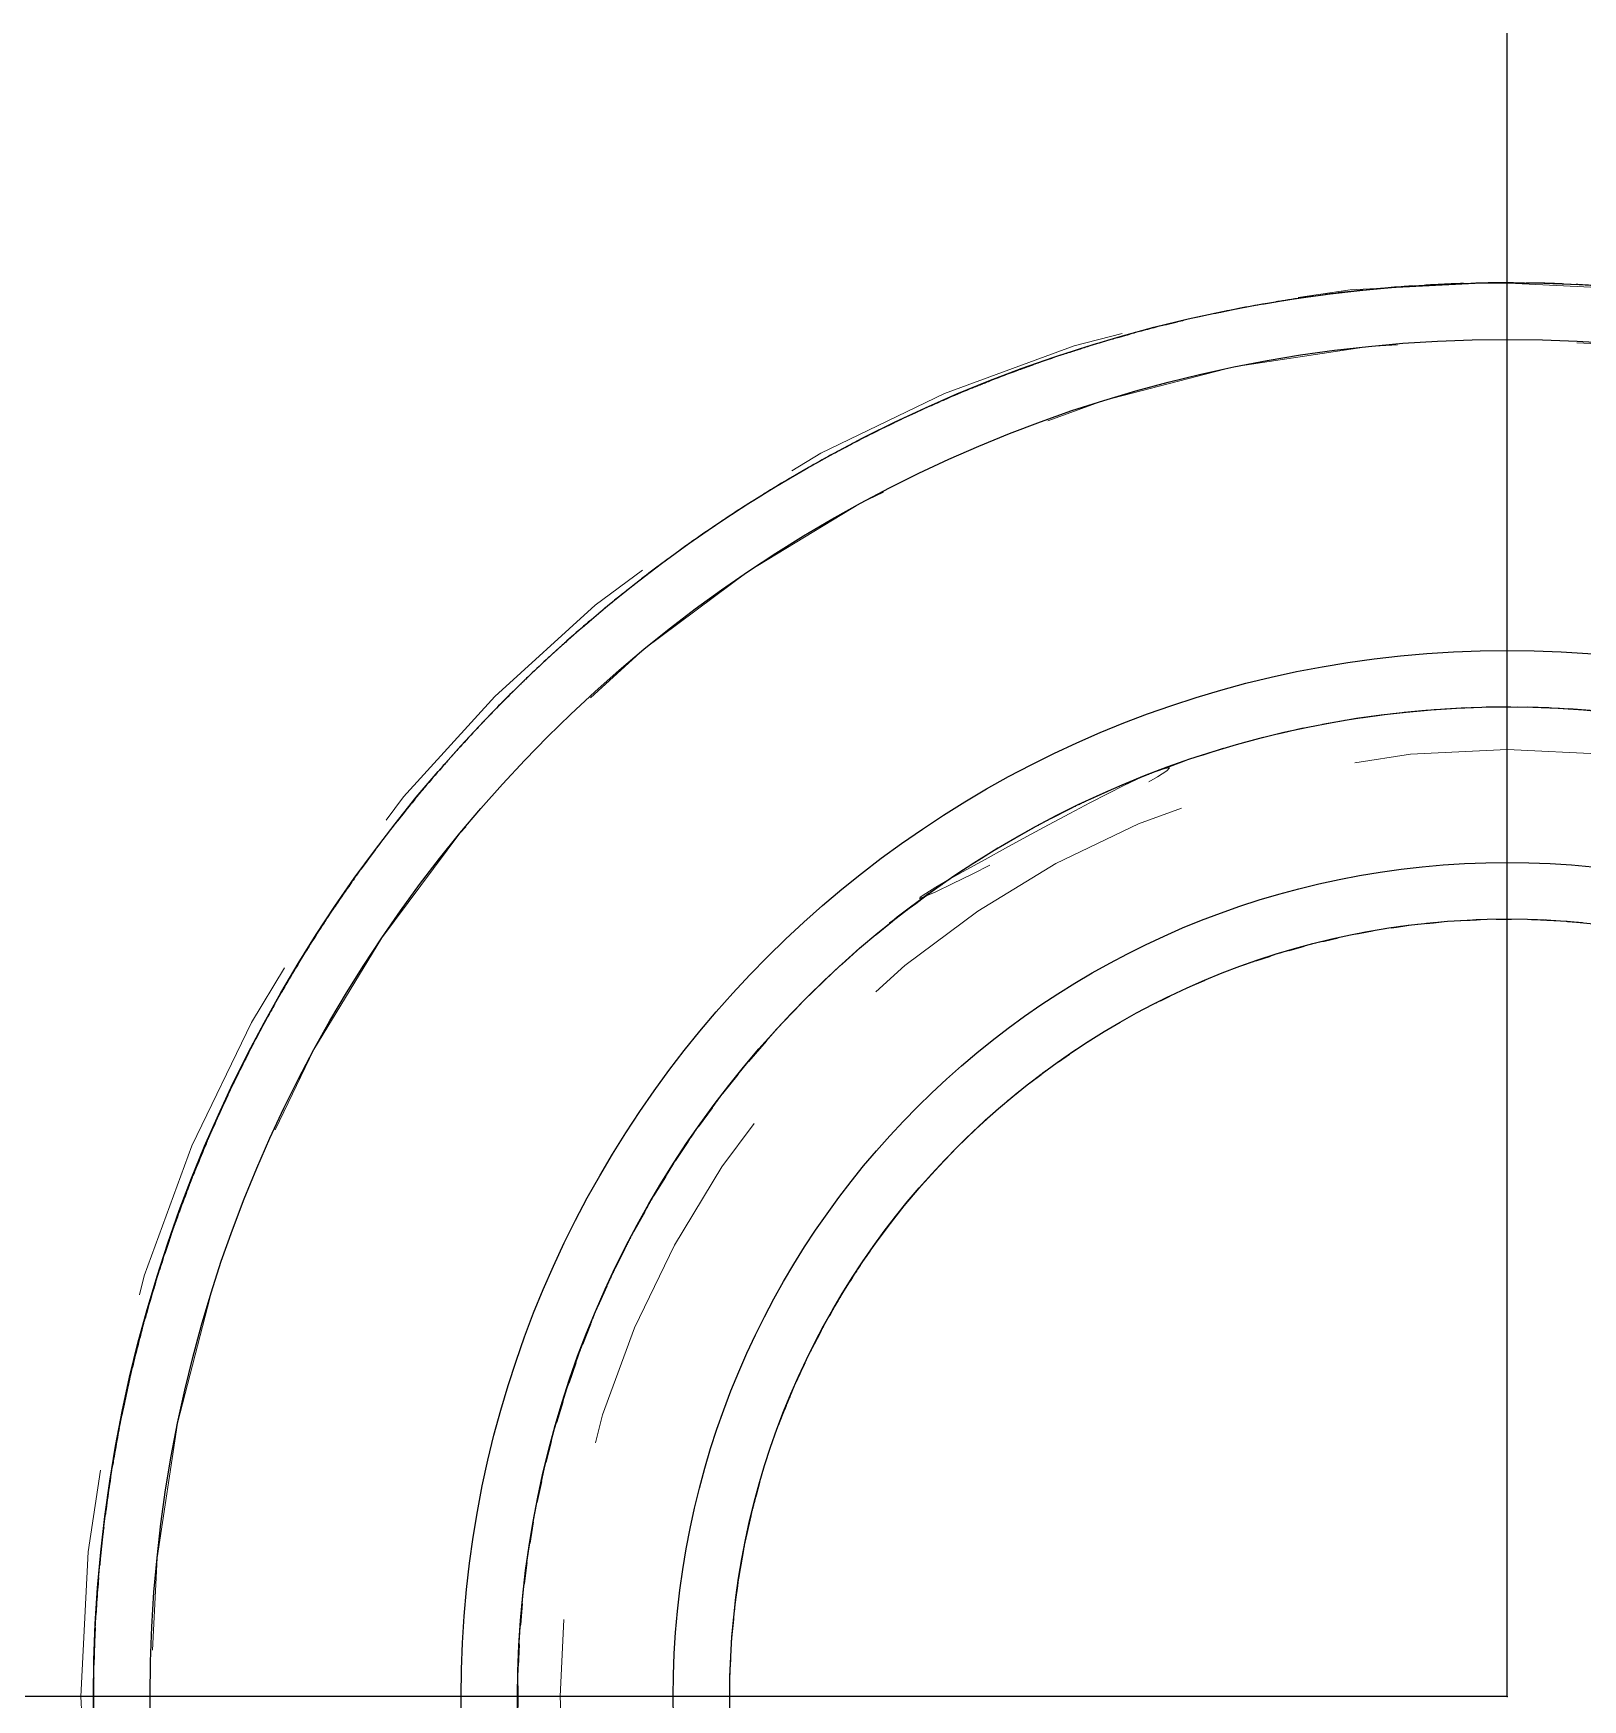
# Model space of a CAD drawing. Header units: millimetres. Extents: x -11.8 to 5, y -5 to 5.9.
# Drawn here: x -5.21 to 0.27, y -0.01 to 5.88 of the extents above; entities that cross this region are included whole.
import ezdxf

# ---------------------------------------------------------------- set-up
doc = ezdxf.new("R2010")
doc.units = ezdxf.units.MM
doc.header["$PDSIZE"] = -1
doc.linetypes.add('HIDDEN', pattern=[1.905, 1.27, -0.635])

msp = doc.modelspace()

# ---------------------------------------------------------------- linework, layer by layer
at = {"color": 7, "linetype": 'Continuous'}
for q in [(0, 5.8823), (-11.7646, 0)]:
    msp.add_line((0, 0), q, dxfattribs=at)
at = {"color": 7, "linetype": 'Continuous', "lineweight": 25}
for p, q in [((-0.2897, 3.4875), (-0.3652, 3.4803)), ((-0.1442, 3.4965), (-0.2199, 3.4925)), ((0.0014, 3.4994), (-0.0743, 3.4986)), ((0.1471, 3.4963), (0.0714, 3.4987)), ((0.2926, 3.4871), (0.217, 3.4927)), ((-0.7219, 3.4243), (-0.7962, 3.4076)), ((-0.5788, 3.4513), (-0.6536, 3.4378)), ((-0.4346, 3.4724), (-0.5098, 3.462)), ((-0.8639, 3.3913), (-0.9375, 3.3714)), ((-1.1429, 3.3077), (-1.2151, 3.2816)), ((-1.0043, 3.3524), (-1.0772, 3.3294)), ((-1.2796, 3.2573), (-1.3509, 3.228)), ((-1.4141, 3.2013), (-1.4844, 3.1688)), ((-1.5461, 3.1397), (-1.6155, 3.104)), ((-1.6755, 3.0726), (-1.7439, 3.0337)), ((-1.8019, 3.0003), (-1.8695, 2.958)), ((-1.9252, 2.9227), (-1.9922, 2.8768)), ((-2.2324, 2.6947), (-2.1744, 2.7422)), ((-0.0395, 2.7491), (0.0143, 2.7497)), ((0.2128, 2.7411), (0.261, 2.7374)), ((-2.3514, 2.5916), (-2.2742, 2.6604)), ((-0.7717, 2.6391), (-0.7184, 2.6539)), ((-0.8893, 2.6019), (-0.8375, 2.6187)), ((-2.4877, 2.462), (-2.383, 2.5634)), ((-1.2269, 2.4611), (-1.1933, 2.4769)), ((-1.1133, 2.5145), (-1.0683, 2.5333)), ((-2.4978, 2.4514), (-2.588, 2.3563)), ((-2.6212, 2.3183), (-2.6838, 2.2465)), ((-1.5872, 2.2449), (-1.5488, 2.2722)), ((-2.7207, 2.2006), (-2.7749, 2.1329)), ((-1.6896, 2.1689), (-1.649, 2.2005)), ((-1.7868, 2.0896), (-1.746, 2.1243)), ((-2.8122, 2.0825), (-2.8612, 2.0155)), ((-1.8796, 2.0066), (-1.8394, 2.0438)), ((-2.8976, 1.9618), (-2.9426, 1.8947)), ((-2.9774, 1.8384), (-3.0189, 1.7706)), ((-3.0518, 1.7121), (-3.0899, 1.6434)), ((-3.1208, 1.583), (-3.1556, 1.5134)), ((-3.1841, 1.4513), (-3.2158, 1.3807)), ((-3.2419, 1.3171), (-3.2705, 1.2457)), ((-3.2941, 1.1808), (-3.3194, 1.1085)), ((-3.3404, 1.0424), (-3.3627, 0.9693)), ((-3.381, 0.9023), (-3.4001, 0.8285)), ((-3.4157, 0.7607), (-3.4316, 0.6863)), ((-2.6552, 0.7134), (-2.6433, 0.7582)), ((-3.4444, 0.6177), (-3.4572, 0.5428)), ((-2.6974, 0.5351), (-2.6745, 0.639)), ((-3.4672, 0.4737), (-3.4767, 0.3984)), ((-2.7096, 0.4659), (-2.7002, 0.5196)), ((-3.4839, 0.3289), (-3.4903, 0.2534)), ((-3.4946, 0.1836), (-3.4978, 0.1078)), ((-3.4992, 0.0379), (-3.4992, -0.0379))]:
    msp.add_line(p, q, dxfattribs=at)
at = {"color": 7, "linetype": 'HIDDEN', "lineweight": 18}
msp.add_line((-2.4875, 2.4621), (-2.4875, 2.4621), dxfattribs=at)
at = {"color": 7, "linetype": 'HIDDEN', "lineweight": 18, "flags": 128}
for points in [[(-0.3652, 3.4803), (-0.405, 3.4765), (-0.4346, 3.4724)], [(-0.2199, 3.4925), (-0.2581, 3.4905), (-0.2897, 3.4875)], [(-0.0743, 3.4986), (-0.1107, 3.4982), (-0.1442, 3.4965)], [(0.0714, 3.4987), (0.0369, 3.4998), (0.0014, 3.4994)], [(0.217, 3.4927), (0.1844, 3.4951), (0.1471, 3.4963)], [(-0.6536, 3.4378), (-0.6964, 3.43), (-0.7219, 3.4243)], [(-0.5098, 3.462), (-0.5512, 3.4563), (-0.5788, 3.4513)], [(-0.9375, 3.3714), (-0.9828, 3.3592), (-1.0043, 3.3524)], [(-0.7962, 3.4076), (-0.8404, 3.3976), (-0.8639, 3.3913)], [(-1.0772, 3.3294), (-1.1236, 3.3147), (-1.1429, 3.3077)], [(-1.2151, 3.2816), (-1.2623, 3.2644), (-1.2796, 3.2573)], [(-1.3509, 3.228), (-1.3988, 3.2083), (-1.4141, 3.2013)], [(-1.4844, 3.1688), (-1.5328, 3.1465), (-1.5461, 3.1397)], [(-1.6155, 3.104), (-1.6641, 3.0791), (-1.6755, 3.0726)], [(-1.7439, 3.0337), (-1.7924, 3.0062), (-1.8019, 3.0003)], [(-1.8695, 2.958), (-1.9176, 2.928), (-1.9252, 2.9227)], [(-1.9922, 2.8768), (-2.0393, 2.8445), (-2.0452, 2.8401)], [(-0.477, 2.7078), (-0.4449, 2.7138), (-0.4101, 2.7187)], [(-0.3549, 2.7265), (-0.3269, 2.7305), (-0.2874, 2.7344)], [(-0.2322, 2.7398), (-0.2083, 2.7421), (-0.1638, 2.7445)], [(-0.109, 2.7475), (-0.0894, 2.7485), (-0.0395, 2.7491)], [(0.0143, 2.7497), (0.0298, 2.7498), (0.0858, 2.748)], [(0.1375, 2.7463), (0.1489, 2.746), (0.2128, 2.7411)], [(-0.7184, 2.6539), (-0.6781, 2.6651), (-0.6525, 2.671)], [(-0.5982, 2.6836), (-0.562, 2.692), (-0.5319, 2.6976)], [(-2.588, 2.3563), (-2.5895, 2.3547), (-2.6212, 2.3183)], [(-1.5488, 2.2722), (-1.5433, 2.2761), (-1.4864, 2.3129), (-1.4847, 2.314)], [(-2.6838, 2.2465), (-2.6864, 2.2435), (-2.7207, 2.2006)], [(-2.7749, 2.1329), (-2.7786, 2.1282), (-2.8122, 2.0825)], [(-2.8612, 2.0155), (-2.8659, 2.0092), (-2.8976, 1.9618)], [(-2.9426, 1.8947), (-2.948, 1.8866), (-2.9774, 1.8384)], [(-3.0189, 1.7706), (-3.0249, 1.7606), (-3.0518, 1.7121)], [(-3.0899, 1.6434), (-3.0965, 1.6316), (-3.1208, 1.583)], [(-3.1556, 1.5134), (-3.1625, 1.4996), (-3.1841, 1.4513)], [(-3.2158, 1.3807), (-3.2229, 1.3649), (-3.2419, 1.3171)], [(-3.2705, 1.2457), (-3.2776, 1.2278), (-3.2941, 1.1808)], [(-3.3194, 1.1085), (-3.3264, 1.0886), (-3.3404, 1.0424)], [(-3.3627, 0.9693), (-3.3693, 0.9474), (-3.381, 0.9023)], [(-3.4001, 0.8285), (-3.4063, 0.8045), (-3.4157, 0.7607)], [(-2.6745, 0.639), (-2.6723, 0.6492), (-2.6552, 0.7134)], [(-3.4316, 0.6863), (-3.4372, 0.6602), (-3.4444, 0.6177)], [(-3.4572, 0.5428), (-3.4619, 0.5147), (-3.4672, 0.4737)], [(-2.7209, 0.3969), (-2.7184, 0.4155), (-2.7096, 0.4659)], [(-3.4767, 0.3984), (-3.4806, 0.3683), (-3.4839, 0.3289)], [(-2.7359, 0.2744), (-2.7339, 0.2973), (-2.7279, 0.3427)], [(-3.4903, 0.2534), (-3.493, 0.2212), (-3.4946, 0.1836)], [(-2.7454, 0.1514), (-2.7442, 0.1786), (-2.7407, 0.2192)], [(-3.4978, 0.1078), (-3.4992, 0.0738), (-3.4992, 0.0379)], [(-2.7495, 0.0504), (-2.7494, 0.0596), (-2.7478, 0.0957)]]:
    msp.add_lwpolyline(points, dxfattribs=at)
at = {"color": 7, "linetype": 'Continuous', "lineweight": 25, "flags": 128}
for points in [[(-2.0452, 2.8401), (-2.1574, 2.756), (-2.1744, 2.7422)], [(-0.4101, 2.7187), (-0.3913, 2.7214), (-0.3549, 2.7265)], [(-0.2874, 2.7344), (-0.2613, 2.7369), (-0.2322, 2.7398)], [(-0.1638, 2.7445), (-0.1308, 2.7463), (-0.109, 2.7475)], [(0.0858, 2.748), (0.1308, 2.7466), (0.1375, 2.7463)], [(-0.6525, 2.671), (-0.6482, 2.672), (-0.5982, 2.6836)], [(-0.5319, 2.6976), (-0.5203, 2.6997), (-0.477, 2.7078)], [(-2.7279, 0.3427), (-2.7216, 0.3913), (-2.7209, 0.3969)], [(-2.7407, 0.2192), (-2.737, 0.2614), (-2.7359, 0.2744)], [(-2.7478, 0.0957), (-2.7463, 0.1308), (-2.7454, 0.1514)]]:
    msp.add_lwpolyline(points, dxfattribs=at)
at = {"color": 7, "linetype": 'HIDDEN', "lineweight": 18}
for centre, radius in [((-0.0444, 0.0008), 5.0006), ((0, 0), 4.8), ((0, 0), 3.35)]:
    msp.add_circle(centre, radius, dxfattribs=at)
at = {"color": 7, "linetype": 'Continuous', "lineweight": 25}
for radius in [5, 4.8, 3.7, 3.5, 2.95, 2.75]:
    msp.add_circle((0, 0), radius, dxfattribs=at)
at = {"color": 7, "linetype": 'HIDDEN', "lineweight": 18}
for centre, radius, start, end in [((-0.0574, 0.1206), 2.617, 108.53453, 121.77633), ((-0.5219, 1.7159), 0.9564, 105.14063, 109.27126), ((0.2099, -0.318), 3.1302, 125.03827, 126.43235), ((-0.4473, 0.5425), 2.0466, 127.37635, 129.38831), ((-0.8387, 0.947), 1.4847, 129.6833, 132.37553), ((-0.0051, 0.0021), 2.7444, 133.08011, 164.00618)]:
    msp.add_arc(centre, radius, start, end, dxfattribs=at)
at = {"color": 7, "linetype": 'Continuous', "lineweight": 25}
for points, knots in [([(-0.6854, 4.9525), (-0.6925, 4.9515), (-0.7234, 4.9474), (-0.7795, 4.9389), (-0.8102, 4.9336), (-0.8173, 4.9324)], [0, 0, 0, 0, 0.187447, 0.812564, 1, 1, 1, 1]), ([(-0.5092, 4.9737), (-0.5163, 4.973), (-0.5474, 4.97), (-0.6037, 4.9635), (-0.6346, 4.9593), (-0.6418, 4.9583)], [0, 0, 0, 0, 0.187474, 0.812591, 1, 1, 1, 1]), ([(-0.3324, 4.9886), (-0.3395, 4.9882), (-0.3706, 4.9863), (-0.4272, 4.9818), (-0.4582, 4.9787), (-0.4654, 4.978)], [0, 0, 0, 0, 0.187467, 0.812733, 1, 1, 1, 1]), ([(-0.1551, 4.9973), (-0.1623, 4.9971), (-0.1934, 4.9963), (-0.2501, 4.9938), (-0.2812, 4.9918), (-0.2884, 4.9913)], [0, 0, 0, 0, 0.187514, 0.812825, 1, 1, 1, 1]), ([(0.0224, 4.9996), (0.0152, 4.9997), (-0.0161, 5), (-0.0728, 4.9995), (-0.1039, 4.9986), (-0.1111, 4.9984)], [0, 0, 0, 0, 0.187099, 0.81238, 1, 1, 1, 1]), ([(0.1998, 4.9957), (0.1926, 4.996), (0.1614, 4.9974), (0.1047, 4.999), (0.0736, 4.9992), (0.0664, 4.9992)], [0, 0, 0, 0, 0.187245, 0.81236, 1, 1, 1, 1]), ([(0.377, 4.9854), (0.3698, 4.986), (0.3387, 4.9886), (0.2821, 4.9921), (0.2509, 4.9934), (0.2438, 4.9937)], [0, 0, 0, 0, 0.18733, 0.812399, 1, 1, 1, 1]), ([(-0.8607, 4.925), (-0.8678, 4.9238), (-0.8986, 4.9186), (-0.9543, 4.9081), (-0.9848, 4.9018), (-0.9919, 4.9003)], [0, 0, 0, 0, 0.187287, 0.812557, 1, 1, 1, 1]), ([(-1.2079, 4.8515), (-1.2149, 4.8499), (-1.2452, 4.8425), (-1.3001, 4.8281), (-1.3301, 4.8195), (-1.337, 4.8176)], [0, 0, 0, 0, 0.187229, 0.812522, 1, 1, 1, 1]), ([(-1.035, 4.8914), (-1.042, 4.8899), (-1.0726, 4.8837), (-1.1279, 4.8712), (-1.1582, 4.8637), (-1.1652, 4.862)], [0, 0, 0, 0, 0.187281, 0.812573, 1, 1, 1, 1]), ([(-1.3793, 4.8056), (-1.3863, 4.8037), (-1.4163, 4.7953), (-1.4706, 4.7789), (-1.5003, 4.7693), (-1.5071, 4.7671)], [0, 0, 0, 0, 0.18712, 0.812491, 1, 1, 1, 1]), ([(-1.549, 4.7536), (-1.5559, 4.7515), (-1.5855, 4.742), (-1.6392, 4.7237), (-1.6686, 4.7131), (-1.6754, 4.7106)], [0, 0, 0, 0, 0.187666, 0.81293, 1, 1, 1, 1]), ([(-1.7168, 4.6957), (-1.7235, 4.6932), (-1.7529, 4.6827), (-1.8059, 4.6625), (-1.8348, 4.6509), (-1.8415, 4.6482)], [0, 0, 0, 0, 0.187373, 0.812426, 1, 1, 1, 1]), ([(-1.8823, 4.6318), (-1.889, 4.6291), (-1.918, 4.6176), (-1.9702, 4.5955), (-1.9987, 4.5828), (-2.0053, 4.5799)], [0, 0, 0, 0, 0.187563, 0.812799, 1, 1, 1, 1]), ([(-2.0455, 4.5621), (-2.0521, 4.5592), (-2.0807, 4.5466), (-2.1321, 4.5227), (-2.1601, 4.509), (-2.1666, 4.5058)], [0, 0, 0, 0, 0.187352, 0.812557, 1, 1, 1, 1]), ([(-2.2062, 4.4866), (-2.2126, 4.4835), (-2.2406, 4.4699), (-2.2912, 4.4442), (-2.3188, 4.4295), (-2.3251, 4.4261)], [0, 0, 0, 0, 0.187803, 0.812903, 1, 1, 1, 1]), ([(-2.364, 4.4055), (-2.3704, 4.4021), (-2.398, 4.3875), (-2.4476, 4.36), (-2.4745, 4.3444), (-2.4807, 4.3408)], [0, 0, 0, 0, 0.186955, 0.812119, 1, 1, 1, 1]), ([(-2.5189, 4.3188), (-2.5251, 4.3152), (-2.5521, 4.2997), (-2.6007, 4.2704), (-2.6272, 4.2538), (-2.6332, 4.25)], [0, 0, 0, 0, 0.187352, 0.81269, 1, 1, 1, 1]), ([(-2.6706, 4.2267), (-2.6767, 4.2229), (-2.7031, 4.2064), (-2.7507, 4.1754), (-2.7765, 4.1579), (-2.7824, 4.1539)], [0, 0, 0, 0, 0.187416, 0.812695, 1, 1, 1, 1]), ([(-2.8189, 4.1292), (-2.8248, 4.1252), (-2.8507, 4.1078), (-2.8971, 4.0752), (-2.9223, 4.0568), (-2.9281, 4.0525)], [0, 0, 0, 0, 0.187639, 0.812828, 1, 1, 1, 1]), ([(-2.9637, 4.0266), (-2.9695, 4.0224), (-2.9947, 4.004), (-3.04, 3.9698), (-3.0644, 3.9505), (-3.0701, 3.946)], [0, 0, 0, 0, 0.187278, 0.8124503, 1, 1, 1, 1]), ([(-3.1047, 3.9189), (-3.1104, 3.9144), (-3.1349, 3.8952), (-3.1789, 3.8594), (-3.2027, 3.8392), (-3.2082, 3.8346)], [0, 0, 0, 0, 0.187436, 0.812603, 1, 1, 1, 1]), ([(-3.2418, 3.8062), (-3.2473, 3.8016), (-3.2712, 3.7815), (-3.3139, 3.7441), (-3.3369, 3.7232), (-3.3423, 3.7183)], [0, 0, 0, 0, 0.187281, 0.8125, 1, 1, 1, 1]), ([(-3.3749, 3.6888), (-3.3802, 3.6839), (-3.4033, 3.663), (-3.4447, 3.6242), (-3.467, 3.6024), (-3.4721, 3.5974)], [0, 0, 0, 0, 0.18744, 0.812669, 1, 1, 1, 1]), ([(-3.5037, 3.5667), (-3.5088, 3.5616), (-3.5312, 3.5399), (-3.5711, 3.4996), (-3.5926, 3.4771), (-3.5976, 3.4719)], [0, 0, 0, 0, 0.187243, 0.812498, 1, 1, 1, 1]), ([(-3.628, 3.4401), (-3.633, 3.4349), (-3.6546, 3.4124), (-3.6931, 3.3707), (-3.7138, 3.3474), (-3.7186, 3.342)], [0, 0, 0, 0, 0.187399, 0.812662, 1, 1, 1, 1]), ([(-3.7478, 3.3091), (-3.7526, 3.3038), (-3.7734, 3.2806), (-3.8104, 3.2375), (-3.8302, 3.2135), (-3.8348, 3.2079)], [0, 0, 0, 0, 0.187597, 0.812799, 1, 1, 1, 1]), ([(-3.8629, 3.174), (-3.8675, 3.1685), (-3.8875, 3.1445), (-3.9229, 3.1002), (-3.9419, 3.0755), (-3.9463, 3.0698)], [0, 0, 0, 0, 0.187496, 0.812625, 1, 1, 1, 1]), ([(-3.9731, 3.0349), (-3.9775, 3.0292), (-3.9966, 3.0046), (-4.0304, 2.9591), (-4.0485, 2.9337), (-4.0527, 2.9278)], [0, 0, 0, 0, 0.187514, 0.812506, 1, 1, 1, 1]), ([(-4.0783, 2.892), (-4.0825, 2.8862), (-4.1007, 2.8608), (-4.1329, 2.8141), (-4.1501, 2.7881), (-4.1541, 2.7821)], [0, 0, 0, 0, 0.187386, 0.812442, 1, 1, 1, 1]), ([(-4.1784, 2.7454), (-4.1824, 2.7395), (-4.1997, 2.7135), (-4.2302, 2.6656), (-4.2465, 2.6391), (-4.2502, 2.6329)], [0, 0, 0, 0, 0.187091, 0.812258, 1, 1, 1, 1]), ([(-4.2732, 2.5954), (-4.277, 2.5893), (-4.2933, 2.5629), (-4.3221, 2.514), (-4.3374, 2.4867), (-4.341, 2.4804)], [0, 0, 0, 0, 0.188186, 0.813232, 1, 1, 1, 1]), ([(-4.3626, 2.4421), (-4.3662, 2.4359), (-4.3816, 2.4087), (-4.4087, 2.3589), (-4.423, 2.3312), (-4.4263, 2.3248)], [0, 0, 0, 0, 0.18728, 0.812288, 1, 1, 1, 1]), ([(-4.4466, 2.2858), (-4.4499, 2.2794), (-4.4644, 2.2517), (-4.4896, 2.2009), (-4.5029, 2.1728), (-4.506, 2.1663)], [0, 0, 0, 0, 0.186898, 0.812097, 1, 1, 1, 1]), ([(-4.5249, 2.1265), (-4.528, 2.12), (-4.5414, 2.0919), (-4.5648, 2.0403), (-4.5772, 2.0116), (-4.58, 2.005)], [0, 0, 0, 0, 0.1876714, 0.8129908, 1, 1, 1, 1]), ([(-4.5975, 1.9646), (-4.6004, 1.958), (-4.6128, 1.9293), (-4.6344, 1.8768), (-4.6457, 1.8479), (-4.6483, 1.8412)], [0, 0, 0, 0, 0.186809, 0.812117, 1, 1, 1, 1]), ([(-4.6643, 1.8002), (-4.667, 1.7935), (-4.6784, 1.7645), (-4.6981, 1.7113), (-4.7084, 1.6818), (-4.7107, 1.675)], [0, 0, 0, 0, 0.187741, 0.813056, 1, 1, 1, 1]), ([(-2.2031, 1.6453), (-2.1907, 1.6611), (-2.1755, 1.6805), (-2.1657, 1.6935), (-2.1639, 1.6959)], [0, 0, 0, 0, 0.816235, 1, 1, 1, 1]), ([(-4.7253, 1.6335), (-4.7277, 1.6267), (-4.7381, 1.5973), (-4.7559, 1.5434), (-4.7651, 1.5137), (-4.7672, 1.5068)], [0, 0, 0, 0, 0.1873312, 0.8126155, 1, 1, 1, 1]), ([(-2.2757, 1.5435), (-2.2696, 1.552), (-2.2601, 1.5651), (-2.2468, 1.5843), (-2.2421, 1.5911)], [0, 0, 0, 0, 0.646029, 1, 1, 1, 1]), ([(-2.3434, 1.4387), (-2.3389, 1.4456), (-2.3305, 1.4585), (-2.3196, 1.4757), (-2.3145, 1.4838)], [0, 0, 0, 0, 0.52969, 1, 1, 1, 1]), ([(-4.7803, 1.4648), (-4.7824, 1.4579), (-4.7918, 1.4281), (-4.8077, 1.3737), (-4.8158, 1.3436), (-4.8177, 1.3366)], [0, 0, 0, 0, 0.187245, 0.812537, 1, 1, 1, 1]), ([(-2.4062, 1.331), (-2.403, 1.3365), (-2.3952, 1.3497), (-2.3866, 1.3649), (-2.3815, 1.3739)], [0, 0, 0, 0, 0.413597, 1, 1, 1, 1]), ([(-4.8293, 1.2942), (-4.8312, 1.2872), (-4.8394, 1.2572), (-4.8534, 1.2022), (-4.8604, 1.1718), (-4.8621, 1.1648)], [0, 0, 0, 0, 0.187236, 0.812548, 1, 1, 1, 1]), ([(-2.4641, 1.2206), (-2.4618, 1.225), (-2.4548, 1.2382), (-2.4413, 1.2648), (-2.4325, 1.281), (-2.4261, 1.2933), (-2.4258, 1.2939)], [0, 0, 0, 0, 0.163674, 0.498252, 0.97382, 1, 1, 1, 1]), ([(-2.5169, 1.1079), (-2.5152, 1.1115), (-2.51, 1.1223), (-2.4991, 1.1464), (-2.4905, 1.1642), (-2.484, 1.1782), (-2.4835, 1.1794)], [0, 0, 0, 0, 0.162397, 0.484932, 0.957495, 1, 1, 1, 1]), ([(-4.8721, 1.122), (-4.8738, 1.115), (-4.881, 1.0847), (-4.893, 1.0292), (-4.899, 0.9986), (-4.9004, 0.9915)], [0, 0, 0, 0, 0.187703, 0.812976, 1, 1, 1, 1]), ([(-2.5635, 0.9953), (-2.5625, 0.9976), (-2.5611, 1.0011), (-2.5548, 1.0162), (-2.5529, 1.021)], [0, 0, 0, 0, 0.682998, 1, 1, 1, 1]), ([(-4.9089, 0.9483), (-4.9103, 0.9413), (-4.9164, 0.9108), (-4.9264, 0.8549), (-4.9313, 0.8241), (-4.9325, 0.817)], [0, 0, 0, 0, 0.187732, 0.812844, 1, 1, 1, 1]), ([(-4.9395, 0.7735), (-4.9406, 0.7664), (-4.9457, 0.7355), (-4.9537, 0.6794), (-4.9575, 0.6485), (-4.9583, 0.6414)], [0, 0, 0, 0, 0.186624, 0.811887, 1, 1, 1, 1]), ([(-4.9638, 0.5977), (-4.9647, 0.5906), (-4.9686, 0.5598), (-4.9747, 0.5034), (-4.9774, 0.4722), (-4.978, 0.465)], [0, 0, 0, 0, 0.188077, 0.81328, 1, 1, 1, 1]), ([(-4.9819, 0.4212), (-4.9825, 0.414), (-4.9854, 0.3829), (-4.9894, 0.3263), (-4.991, 0.2952), (-4.9914, 0.2881)], [0, 0, 0, 0, 0.187083, 0.812181, 1, 1, 1, 1]), ([(-4.9937, 0.2441), (-4.9941, 0.2369), (-4.9958, 0.2058), (-4.9978, 0.1491), (-4.9983, 0.1179), (-4.9984, 0.1107)], [0, 0, 0, 0, 0.187469, 0.812675, 1, 1, 1, 1]), ([(-4.9992, 0.0667), (-4.9994, 0.0595), (-5, 0.0284), (-5, -0.0284), (-4.9994, -0.0595), (-4.9992, -0.0667)], [0, 0, 0, 0, 0.187367, 0.812633, 1, 1, 1, 1])]:
    msp.add_open_spline(points, degree=3, knots=knots, dxfattribs=at)
at = {"color": 7, "linetype": 'HIDDEN', "lineweight": 18}
for points, knots in [([(-0.6418, 4.9583), (-0.649, 4.9573), (-0.6636, 4.9554), (-0.6781, 4.9534), (-0.6854, 4.9525)], [0, 0, 0, 0, 0.499947, 1, 1, 1, 1]), ([(-0.4654, 4.978), (-0.4727, 4.9772), (-0.4873, 4.9758), (-0.5019, 4.9744), (-0.5092, 4.9737)], [0, 0, 0, 0, 0.4998383, 1, 1, 1, 1]), ([(-0.2884, 4.9913), (-0.2957, 4.9909), (-0.3104, 4.99), (-0.325, 4.9891), (-0.3324, 4.9886)], [0, 0, 0, 0, 0.499601, 1, 1, 1, 1]), ([(-0.1111, 4.9984), (-0.1184, 4.9982), (-0.1331, 4.9978), (-0.1478, 4.9974), (-0.1551, 4.9973)], [0, 0, 0, 0, 0.5001427, 1, 1, 1, 1]), ([(0.0664, 4.9992), (0.059, 4.9993), (0.0444, 4.9994), (0.0297, 4.9995), (0.0224, 4.9996)], [0, 0, 0, 0, 0.500626, 1, 1, 1, 1]), ([(0.2438, 4.9937), (0.2364, 4.994), (0.2218, 4.9947), (0.2071, 4.9953), (0.1998, 4.9957)], [0, 0, 0, 0, 0.500489, 1, 1, 1, 1]), ([(-0.9919, 4.9003), (-0.9991, 4.8988), (-1.0134, 4.8958), (-1.0278, 4.8928), (-1.035, 4.8914)], [0, 0, 0, 0, 0.500227, 1, 1, 1, 1]), ([(-0.8173, 4.9324), (-0.8246, 4.9312), (-0.839, 4.9287), (-0.8535, 4.9262), (-0.8607, 4.925)], [0, 0, 0, 0, 0.500078, 1, 1, 1, 1]), ([(-1.1652, 4.862), (-1.1723, 4.8603), (-1.1865, 4.8568), (-1.2008, 4.8533), (-1.2079, 4.8515)], [0, 0, 0, 0, 0.500285, 1, 1, 1, 1]), ([(-1.337, 4.8176), (-1.344, 4.8156), (-1.3581, 4.8116), (-1.3723, 4.8076), (-1.3793, 4.8056)], [0, 0, 0, 0, 0.5004382, 1, 1, 1, 1]), ([(-1.5071, 4.7671), (-1.5141, 4.7649), (-1.5281, 4.7604), (-1.542, 4.7559), (-1.549, 4.7536)], [0, 0, 0, 0, 0.499846, 1, 1, 1, 1]), ([(-1.6754, 4.7106), (-1.6823, 4.7081), (-1.6961, 4.7031), (-1.7099, 4.6982), (-1.7168, 4.6957)], [0, 0, 0, 0, 0.499772, 1, 1, 1, 1]), ([(-1.8415, 4.6482), (-1.8483, 4.6454), (-1.8619, 4.64), (-1.8755, 4.6345), (-1.8823, 4.6318)], [0, 0, 0, 0, 0.499825, 1, 1, 1, 1]), ([(-2.0053, 4.5799), (-2.012, 4.5769), (-2.0254, 4.571), (-2.0388, 4.565), (-2.0455, 4.5621)], [0, 0, 0, 0, 0.499834, 1, 1, 1, 1]), ([(-2.1666, 4.5058), (-2.1732, 4.5026), (-2.1864, 4.4962), (-2.1996, 4.4898), (-2.2062, 4.4866)], [0, 0, 0, 0, 0.499571, 1, 1, 1, 1]), ([(-2.3251, 4.4261), (-2.3316, 4.4227), (-2.3446, 4.4158), (-2.3575, 4.4089), (-2.364, 4.4055)], [0, 0, 0, 0, 0.500152, 1, 1, 1, 1]), ([(-2.4807, 4.3408), (-2.4871, 4.3371), (-2.4998, 4.3298), (-2.5125, 4.3225), (-2.5189, 4.3188)], [0, 0, 0, 0, 0.50061, 1, 1, 1, 1]), ([(-2.6332, 4.25), (-2.6395, 4.2461), (-2.6519, 4.2383), (-2.6643, 4.2306), (-2.6706, 4.2267)], [0, 0, 0, 0, 0.499908, 1, 1, 1, 1]), ([(-2.7824, 4.1539), (-2.7885, 4.1498), (-2.8007, 4.1415), (-2.8128, 4.1333), (-2.8189, 4.1292)], [0, 0, 0, 0, 0.499592, 1, 1, 1, 1]), ([(-2.9281, 4.0525), (-2.934, 4.0482), (-2.9459, 4.0395), (-2.9577, 4.0309), (-2.9637, 4.0266)], [0, 0, 0, 0, 0.499853, 1, 1, 1, 1]), ([(-3.0701, 3.946), (-3.0758, 3.9415), (-3.0874, 3.9325), (-3.0989, 3.9234), (-3.1047, 3.9189)], [0, 0, 0, 0, 0.500174, 1, 1, 1, 1]), ([(-3.2082, 3.8346), (-3.2138, 3.8299), (-3.225, 3.8204), (-3.2362, 3.8109), (-3.2418, 3.8062)], [0, 0, 0, 0, 0.500116, 1, 1, 1, 1]), ([(-3.3423, 3.7183), (-3.3477, 3.7134), (-3.3586, 3.7035), (-3.3694, 3.6937), (-3.3749, 3.6888)], [0, 0, 0, 0, 0.500086, 1, 1, 1, 1]), ([(-3.4721, 3.5974), (-3.4774, 3.5922), (-3.4879, 3.582), (-3.4984, 3.5718), (-3.5037, 3.5667)], [0, 0, 0, 0, 0.5001, 1, 1, 1, 1]), ([(2.3306, 2.6112), (2.3304, 2.6114), (2.3226, 2.6185), (2.3555, 2.5897), (2.2599, 2.672), (2.2024, 2.7202), (2.2386, 2.6911), (2.1421, 2.7675), (2.0899, 2.8076), (2.121, 2.7846), (2.0236, 2.8553), (1.9739, 2.8903), (1.9987, 2.8735), (1.9044, 2.9362), (1.8539, 2.9688), (1.8732, 2.9567), (1.7827, 3.0117), (1.7306, 3.0423), (1.7442, 3.0344), (1.6582, 3.082), (1.6041, 3.1109), (1.6124, 3.1064), (1.5307, 3.1473), (1.475, 3.1741), (1.4777, 3.1726), (1.4004, 3.2074), (1.3431, 3.2322), (1.3408, 3.2327), (1.2674, 3.2623), (1.209, 3.2847), (1.2015, 3.287), (1.132, 3.3117), (1.0726, 3.3318), (1.0603, 3.3352), (0.9944, 3.3557), (0.9345, 3.3731), (0.9173, 3.3773), (0.855, 3.3939), (0.7946, 3.4088), (0.7729, 3.4132), (0.7139, 3.4264), (0.6532, 3.4387), (0.6273, 3.4429), (0.5715, 3.453), (0.5106, 3.4627), (0.4806, 3.4664), (0.4281, 3.4737), (0.3671, 3.4808), (0.3332, 3.4837), (0.2839, 3.4885), (0.2228, 3.493), (0.1853, 3.4946), (0.1392, 3.4973), (0.0782, 3.4992), (0.037, 3.4994), (-0.0057, 3.5001), (-0.0668, 3.4994), (-0.1112, 3.4978), (-0.1505, 3.4969), (-0.2116, 3.4936), (-0.2593, 3.4899), (-0.2951, 3.4877), (-0.3561, 3.4819), (-0.407, 3.4758), (-0.439, 3.4725), (-0.4999, 3.4641), (-0.5541, 3.4554), (-0.582, 3.4514), (-0.6429, 3.4404), (-0.7002, 3.4288), (-0.7241, 3.4244), (-0.7846, 3.4109), (-0.8453, 3.396), (-0.8647, 3.3917), (-0.9249, 3.3755), (-0.989, 3.357), (-1.0038, 3.3531), (-1.0635, 3.3344), (-1.1312, 3.3118), (-1.141, 3.309), (-1.2006, 3.2875), (-1.2701, 3.2611), (-1.3786, 3.2226), (-3.0212, 2.3227), (-0.7548, 3.4826), (-1.4096, 3.2034), (-1.4093, 3.2039), (-1.466, 3.178), (-1.5454, 3.1402), (-1.5399, 3.1432), (-1.5949, 3.1152), (-1.6786, 3.0711), (-1.6677, 3.0772), (-1.7208, 3.0475), (-1.809, 2.9963), (-1.7927, 3.0061), (-1.8437, 2.9747), (-1.9364, 2.9157), (-1.9142, 2.9302), (-1.9649, 2.896), (-2.0588, 2.8308), (-1.9925, 2.877), (-2.2857, 2.6621), (-2.15, 2.7626), (-2.0604, 2.829)], [0, 0, 0, 0, 0.000596, 0.022299, 0.035502, 0.055213, 0.067508, 0.075765, 0.089639, 0.098458, 0.104651, 0.115498, 0.122394, 0.127627, 0.136649, 0.142425, 0.147103, 0.154948, 0.159947, 0.164288, 0.171337, 0.175804, 0.179907, 0.186388, 0.190434, 0.194367, 0.200432, 0.204204, 0.207997, 0.213758, 0.217297, 0.220972, 0.226506, 0.229886, 0.233459, 0.238827, 0.242076, 0.245559, 0.250796, 0.253958, 0.257356, 0.262496, 0.265607, 0.268931, 0.274001, 0.277079, 0.280338, 0.285356, 0.288422, 0.291617, 0.296601, 0.299678, 0.30283, 0.307796, 0.310887, 0.313996, 0.31896, 0.322087, 0.325171, 0.330144, 0.333315, 0.336379, 0.341379, 0.344608, 0.347674, 0.352716, 0.356007, 0.359104, 0.364204, 0.367562, 0.370689, 0.375876, 0.379318, 0.382524, 0.387825, 0.39135, 0.394657, 0.400103, 0.403725, 0.407176, 0.41282, 0.416551, 0.420193, 0.530688, 0.641254, 0.645112, 0.649012, 0.655266, 0.659278, 0.663526, 0.670258, 0.674471, 0.679185, 0.686599, 0.691092, 0.696436, 0.704833, 0.709747, 0.716025, 0.725857, 0.731497, 0.739209, 0.827637, 1, 1, 1, 1]), ([(-3.5976, 3.4719), (-3.6027, 3.4666), (-3.6128, 3.456), (-3.623, 3.4454), (-3.628, 3.4401)], [0, 0, 0, 0, 0.500143, 1, 1, 1, 1]), ([(-3.7186, 3.342), (-3.7234, 3.3365), (-3.7332, 3.3256), (-3.743, 3.3146), (-3.7478, 3.3091)], [0, 0, 0, 0, 0.4996788, 1, 1, 1, 1]), ([(-3.8348, 3.2079), (-3.8395, 3.2023), (-3.8489, 3.191), (-3.8582, 3.1797), (-3.8629, 3.174)], [0, 0, 0, 0, 0.499619, 1, 1, 1, 1]), ([(-3.9463, 3.0698), (-3.9507, 3.064), (-3.9597, 3.0524), (-3.9687, 3.0407), (-3.9731, 3.0349)], [0, 0, 0, 0, 0.499931, 1, 1, 1, 1]), ([(-4.0527, 2.9278), (-4.057, 2.9218), (-4.0655, 2.9099), (-4.0741, 2.898), (-4.0783, 2.892)], [0, 0, 0, 0, 0.500085, 1, 1, 1, 1]), ([(-4.1541, 2.7821), (-4.1581, 2.776), (-4.1662, 2.7638), (-4.1744, 2.7516), (-4.1784, 2.7454)], [0, 0, 0, 0, 0.5005783, 1, 1, 1, 1]), ([(-0.2615, 2.7374), (-0.2616, 2.7374), (-0.2858, 2.7349), (-0.3535, 2.7271), (-0.3812, 2.7235), (-0.3932, 2.7213), (-0.412, 2.719), (-0.4747, 2.7086), (-0.509, 2.7025), (-0.5222, 2.6994), (-0.539, 2.6967), (-0.5955, 2.6846), (-0.636, 2.6755), (-0.6509, 2.6712), (-0.6606, 2.6696), (-0.7148, 2.6553), (-0.7608, 2.6427), (-0.7802, 2.6364), (-0.7761, 2.6384), (-0.8312, 2.6212), (-0.8841, 2.6041), (-0.9014, 2.5978), (-0.9017, 2.5978), (-0.9019, 2.5978)], [0, 0, 0, 0, 0.000544, 0.139243, 0.15209, 0.169445, 0.191358, 0.301248, 0.326846, 0.354768, 0.393113, 0.476502, 0.519814, 0.553872, 0.605846, 0.660567, 0.730576, 0.76218, 0.828575, 0.846408, 0.962112, 0.973806, 1, 1, 1, 1]), ([(0.1259, 2.7471), (0.1253, 2.7471), (0.0761, 2.7487), (0.0315, 2.7501), (0.0014, 2.7498), (-0.0828, 2.7489), (-0.1061, 2.7479), (-0.1226, 2.7472)], [0, 0, 0, 0, 0.005156, 0.413199, 0.508217, 0.651357, 1, 1, 1, 1]), ([(0.2665, 2.737), (0.2659, 2.7369), (0.2652, 2.7368), (0.2568, 2.7381), (0.1952, 2.7426), (0.1361, 2.7467), (0.1331, 2.7467), (0.1323, 2.7467)], [0, 0, 0, 0, 0.329255, 0.390657, 0.608341, 0.898943, 1, 1, 1, 1]), ([(-2.2742, 2.6604), (-2.2734, 2.6611), (-2.2706, 2.6636), (-2.2631, 2.6696), (-2.2686, 2.6651), (-2.2491, 2.6811), (-2.2324, 2.6947)], [0, 0, 0, 0, 0.036997, 0.124872, 0.254785, 1, 1, 1, 1]), ([(-4.2502, 2.6329), (-4.254, 2.6267), (-4.2617, 2.6142), (-4.2694, 2.6017), (-4.2732, 2.5954)], [0, 0, 0, 0, 0.499476, 1, 1, 1, 1]), ([(-2.383, 2.5634), (-2.3827, 2.5637), (-2.3814, 2.565), (-2.377, 2.5689), (-2.3809, 2.5654), (-2.3649, 2.5797), (-2.3514, 2.5916)], [0, 0, 0, 0, 0.036821, 0.132607, 0.272293, 1, 1, 1, 1]), ([(-4.341, 2.4804), (-4.3446, 2.474), (-4.3518, 2.4613), (-4.359, 2.4485), (-4.3626, 2.4421)], [0, 0, 0, 0, 0.499294, 1, 1, 1, 1]), ([(-1.1289, 2.5072), (-1.1291, 2.507), (-1.1293, 2.5068), (-1.1158, 2.5135), (-1.114, 2.5142), (-1.1133, 2.5145)], [0, 0, 0, 0, 0.857171, 0.94514, 1, 1, 1, 1]), ([(-1.2403, 2.4541), (-1.2436, 2.4522), (-1.2475, 2.4501), (-1.2287, 2.4603), (-1.2272, 2.461), (-1.2269, 2.4611)], [0, 0, 0, 0, 0.848575, 0.966502, 1, 1, 1, 1]), ([(-4.4263, 2.3248), (-4.4296, 2.3183), (-4.4364, 2.3053), (-4.4432, 2.2923), (-4.4466, 2.2858)], [0, 0, 0, 0, 0.501028, 1, 1, 1, 1]), ([(-1.4355, 2.3454), (-1.435, 2.3457), (-1.4342, 2.3461), (-1.4534, 2.335), (-1.4766, 2.3192), (-1.4895, 2.311), (-1.5141, 2.2948), (-1.5504, 2.2718), (-1.5796, 2.2504), (-1.5953, 2.2391), (-1.6218, 2.2204), (-1.6523, 2.1987), (-1.6829, 2.1743), (-1.6997, 2.1609), (-1.7224, 2.1434), (-1.7524, 2.1198), (-1.7842, 2.0921), (-1.8011, 2.0773), (-1.8184, 2.0628), (-1.8489, 2.0362), (-1.8818, 2.0049), (-1.9003, 1.9873), (-1.9088, 1.9796), (-1.918, 1.9707), (-1.9235, 1.965), (-1.9282, 1.9602)], [0, 0, 0, 0, 0.024336, 0.037382, 0.102178, 0.133824, 0.218973, 0.257425, 0.314062, 0.350525, 0.405806, 0.442447, 0.51346, 0.546005, 0.591946, 0.621123, 0.716494, 0.740053, 0.778175, 0.797498, 0.931598, 0.934709, 0.963433, 0.96876, 1, 1, 1, 1]), ([(-2.6542, 2.2806), (-2.6679, 2.2647), (-2.6957, 2.2326), (-2.6661, 2.2684), (-2.7449, 2.171), (-2.786, 2.1186), (-2.7618, 2.1506), (-2.834, 2.0533), (-2.8701, 2.0032), (-2.8517, 2.0297), (-2.9166, 1.9343), (-2.9496, 1.8843), (-2.9364, 1.9048), (-2.9933, 1.8134), (-3.0244, 1.7618), (-3.0155, 1.7767), (-3.0648, 1.6897), (-3.0942, 1.636), (-3.0889, 1.6456), (-3.1315, 1.5628), (-3.1588, 1.5076), (-3.1566, 1.5116), (-3.1929, 1.4332), (-3.2182, 1.3763), (-3.2183, 1.3752), (-3.2491, 1.3009), (-3.2721, 1.2427), (-3.274, 1.2365), (-3.2999, 1.1661), (-3.3205, 1.107), (-3.3237, 1.0957), (-3.3452, 1.029), (-3.3633, 0.9692), (-3.3673, 0.9532), (-3.3849, 0.89), (-3.4004, 0.8297), (-3.4048, 0.8092), (-3.4188, 0.7493), (-3.4317, 0.6887), (-3.4361, 0.6638), (-3.4469, 0.6072), (-3.4572, 0.5464), (-3.4611, 0.5174), (-3.4691, 0.464), (-3.4768, 0.403), (-3.4799, 0.3702), (-3.4854, 0.32), (-3.4905, 0.259), (-3.4925, 0.2223), (-3.4957, 0.1754), (-3.4982, 0.1143), (-3.4988, 0.0742), (-3.4999, 0.0305), (-3.4999, -0.0305), (-3.4988, -0.0742), (-3.4982, -0.1143), (-3.4957, -0.1754), (-3.4925, -0.2223), (-3.4905, -0.259), (-3.4854, -0.32), (-3.4799, -0.3702), (-3.4768, -0.403), (-3.4691, -0.464), (-3.4611, -0.5174), (-3.4572, -0.5464), (-3.4469, -0.6072), (-3.4361, -0.6638), (-3.4317, -0.6887), (-3.4188, -0.7493), (-3.4048, -0.8092), (-3.4004, -0.8297), (-3.3849, -0.89), (-3.3673, -0.9532), (-3.3633, -0.9692), (-3.3452, -1.029), (-3.3237, -1.0958), (-3.3205, -1.1069), (-3.2997, -1.1666), (-3.2745, -1.2353), (-3.2331, -1.3548), (-2.3543, -2.9941), (-3.4898, -0.7199), (-3.2182, -1.3753), (-3.2182, -1.3763), (-3.1929, -1.4332), (-3.1566, -1.5116), (-3.1588, -1.5076), (-3.1315, -1.5628), (-3.0889, -1.6456), (-3.0942, -1.636), (-3.0648, -1.6897), (-3.0155, -1.7767), (-3.0244, -1.7618), (-2.9933, -1.8134), (-2.9364, -1.9049), (-2.9497, -1.8841), (-2.9161, -1.935), (-2.8527, -2.0283), (-2.8969, -1.9635), (-2.6854, -2.2583), (-2.7842, -2.122), (-2.8496, -2.0318)], [0, 0, 0, 0, 0.014017, 0.028277, 0.037612, 0.053147, 0.062912, 0.069733, 0.081614, 0.089178, 0.094783, 0.104536, 0.110753, 0.115712, 0.124097, 0.129444, 0.134015, 0.141487, 0.146239, 0.15054, 0.157385, 0.161673, 0.165784, 0.172163, 0.176125, 0.180085, 0.186122, 0.189846, 0.19368, 0.199468, 0.202996, 0.206722, 0.212318, 0.21571, 0.219338, 0.224791, 0.228091, 0.231631, 0.236979, 0.24021, 0.243672, 0.248936, 0.252127, 0.255513, 0.26072, 0.263902, 0.267231, 0.272401, 0.275575, 0.278846, 0.283992, 0.287192, 0.290421, 0.295559, 0.298788, 0.301987, 0.307133, 0.310404, 0.313578, 0.318748, 0.322078, 0.325259, 0.330466, 0.333852, 0.337043, 0.342307, 0.345769, 0.349001, 0.354348, 0.357888, 0.361188, 0.366642, 0.370269, 0.373662, 0.379257, 0.382983, 0.386511, 0.392299, 0.396134, 0.399857, 0.514415, 0.628921, 0.632881, 0.636843, 0.643223, 0.647334, 0.651622, 0.658467, 0.662768, 0.667519, 0.674992, 0.679562, 0.68491, 0.693295, 0.698253, 0.70447, 0.714223, 0.719828, 0.727393, 0.819854, 1, 1, 1, 1]), ([(-4.506, 2.1663), (-4.5091, 2.1596), (-4.5154, 2.1464), (-4.5217, 2.1331), (-4.5249, 2.1265)], [0, 0, 0, 0, 0.5002205, 1, 1, 1, 1]), ([(-4.58, 2.005), (-4.5829, 1.9982), (-4.5888, 1.9848), (-4.5946, 1.9713), (-4.5975, 1.9646)], [0, 0, 0, 0, 0.500308, 1, 1, 1, 1]), ([(-4.6483, 1.8412), (-4.651, 1.8343), (-4.6563, 1.8207), (-4.6617, 1.807), (-4.6643, 1.8002)], [0, 0, 0, 0, 0.500198, 1, 1, 1, 1]), ([(-2.1639, 1.6959), (-2.163, 1.6971), (-2.1493, 1.7152), (-2.1577, 1.7049), (-2.153, 1.7101), (-2.1502, 1.7132)], [0, 0, 0, 0, 0.030169, 0.431992, 1, 1, 1, 1]), ([(-4.7107, 1.675), (-4.7131, 1.6681), (-4.718, 1.6542), (-4.7229, 1.6404), (-4.7253, 1.6335)], [0, 0, 0, 0, 0.499464, 1, 1, 1, 1]), ([(-2.2421, 1.5911), (-2.2413, 1.5924), (-2.2293, 1.6096), (-2.2251, 1.6143), (-2.2092, 1.6378), (-2.2048, 1.6432), (-2.2031, 1.6453)], [0, 0, 0, 0, 0.04787, 0.663557, 0.869131, 1, 1, 1, 1]), ([(-2.3145, 1.4838), (-2.314, 1.4847), (-2.3043, 1.5), (-2.2974, 1.5094), (-2.2825, 1.5341), (-2.2771, 1.5415), (-2.2757, 1.5435)], [0, 0, 0, 0, 0.034109, 0.598891, 0.893179, 1, 1, 1, 1]), ([(-4.7672, 1.5068), (-4.7694, 1.4998), (-4.7737, 1.4858), (-4.7781, 1.4718), (-4.7803, 1.4648)], [0, 0, 0, 0, 0.500198, 1, 1, 1, 1]), ([(-2.3815, 1.3739), (-2.3813, 1.3741), (-2.3736, 1.3876), (-2.3649, 1.4013), (-2.3509, 1.4272), (-2.3446, 1.4369), (-2.3434, 1.4387)], [0, 0, 0, 0, 0.010536, 0.524862, 0.910007, 1, 1, 1, 1]), ([(-4.8177, 1.3366), (-4.8196, 1.3296), (-4.8235, 1.3154), (-4.8273, 1.3013), (-4.8293, 1.2942)], [0, 0, 0, 0, 0.50031, 1, 1, 1, 1]), ([(-2.4258, 1.2939), (-2.4204, 1.3048), (-2.4143, 1.3174), (-2.4072, 1.3294), (-2.4062, 1.331)], [0, 0, 0, 0, 0.866537, 1, 1, 1, 1]), ([(-2.4835, 1.1794), (-2.4782, 1.1917), (-2.4723, 1.2052), (-2.4648, 1.2194), (-2.4641, 1.2206)], [0, 0, 0, 0, 0.911829, 1, 1, 1, 1]), ([(-4.8621, 1.1648), (-4.8638, 1.1577), (-4.8671, 1.1434), (-4.8705, 1.1291), (-4.8721, 1.122)], [0, 0, 0, 0, 0.499661, 1, 1, 1, 1]), ([(-2.5529, 1.021), (-2.5527, 1.0213), (-2.5495, 1.0293), (-2.5401, 1.0504), (-2.5226, 1.0958), (-2.5172, 1.1071), (-2.5169, 1.1079)], [0, 0, 0, 0, 0.020821, 0.61354, 0.974196, 1, 1, 1, 1]), ([(-4.9004, 0.9915), (-4.9018, 0.9843), (-4.9046, 0.9699), (-4.9075, 0.9555), (-4.9089, 0.9483)], [0, 0, 0, 0, 0.499133, 1, 1, 1, 1]), ([(-4.9325, 0.817), (-4.9336, 0.8097), (-4.936, 0.7953), (-4.9383, 0.7808), (-4.9395, 0.7735)], [0, 0, 0, 0, 0.500615, 1, 1, 1, 1]), ([(-2.642, 0.7628), (-2.6466, 0.746), (-2.6535, 0.7209), (-2.6709, 0.6542), (-2.6781, 0.6262), (-2.6884, 0.5775), (-2.7028, 0.5094), (-2.6985, 0.527), (-2.7022, 0.5113), (-2.7111, 0.4588), (-2.7212, 0.3978), (-2.7214, 0.3923), (-2.7227, 0.3867), (-2.7288, 0.339), (-2.7361, 0.2781), (-2.7374, 0.2593), (-2.7377, 0.2603), (-2.7383, 0.2531), (-2.7383, 0.2527)], [0, 0, 0, 0, 0.149194, 0.222696, 0.241536, 0.407939, 0.413645, 0.509124, 0.540965, 0.616998, 0.685989, 0.744476, 0.78382, 0.818125, 0.934978, 0.96459, 0.997967, 1, 1, 1, 1]), ([(-4.9583, 0.6414), (-4.9593, 0.6341), (-4.9611, 0.6196), (-4.9629, 0.605), (-4.9638, 0.5977)], [0, 0, 0, 0, 0.500112, 1, 1, 1, 1]), ([(-4.978, 0.465), (-4.9786, 0.4577), (-4.9799, 0.4431), (-4.9812, 0.4285), (-4.9819, 0.4212)], [0, 0, 0, 0, 0.4995632, 1, 1, 1, 1]), ([(-4.9914, 0.2881), (-4.9917, 0.2807), (-4.9925, 0.2661), (-4.9933, 0.2514), (-4.9937, 0.2441)], [0, 0, 0, 0, 0.500418, 1, 1, 1, 1]), ([(-2.7473, 0.1184), (-2.7481, 0.1068), (-2.7491, 0.0914), (-2.7498, 0.018), (-2.75, 0)], [0, 0, 0, 0, 0.755406, 1, 1, 1, 1]), ([(-4.9984, 0.1107), (-4.9986, 0.1034), (-4.9988, 0.0887), (-4.9991, 0.0741), (-4.9992, 0.0667)], [0, 0, 0, 0, 0.499879, 1, 1, 1, 1]), ([(-2.75, 0), (-2.7498, -0.018), (-2.7491, -0.0914), (-2.7481, -0.1068), (-2.7473, -0.1184)], [0, 0, 0, 0, 0.244594, 1, 1, 1, 1])]:
    msp.add_open_spline(points, degree=3, knots=knots, dxfattribs=at)
at = {"color": 7, "linetype": 'Continuous'}
msp.add_point((0, 0), dxfattribs=at)

doc.saveas('drawing.dxf')
